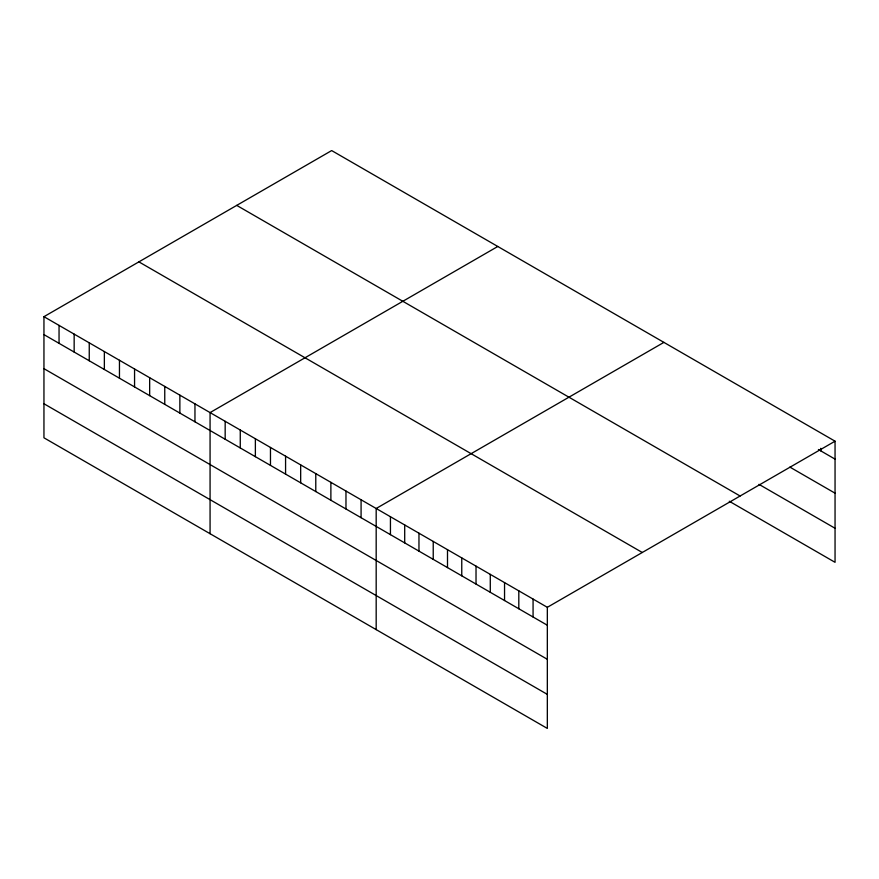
<?xml version="1.0" encoding="UTF-8"?>
<svg xmlns="http://www.w3.org/2000/svg" width="879" height="879" viewBox="0 0 879 879"><rect width="100%" height="100%" fill="white"/><g stroke="black" fill="none" stroke-linecap="round" stroke-linejoin="round"><path stroke-width="1.32" d="M43.95 316.682L547.331 607.312L547.331 728.427L43.95 437.808L43.95 316.682L331.669 150.573L835.05 441.192L835.05 562.318L729.273 501.25M497.789 246.472L210.07 412.592L210.07 533.718M663.898 342.381L376.179 508.491L376.179 629.617M547.331 607.312L835.05 441.192M818.415 449.51L835.05 459.124M789.88 467.101L835.05 493.174M758.984 484.351L835.05 528.268M236.726 205.389L740.107 496.009M138.893 261.865L642.274 552.484M43.95 334.613L547.331 625.233M43.95 368.664L547.331 659.294M43.95 403.747L547.331 694.377M820.788 448.323L820.788 450.883M533.07 599.071L533.07 617.003M518.808 590.842L518.808 608.762M504.546 582.601L504.546 600.533M490.284 574.372L490.284 592.292M476.022 566.131L476.022 584.063M461.761 557.901L461.761 575.833M447.499 549.672L447.499 567.592M433.226 541.431L433.226 559.363M418.964 533.201L418.964 551.122M404.703 524.961L404.703 542.892M390.441 516.731L390.441 534.652M361.082 499.777L361.082 517.698M345.974 491.053L345.974 508.985M330.878 482.34L330.878 500.261M315.781 473.616L315.781 491.548M300.673 464.903L300.673 482.824M285.576 456.179L285.576 474.111M270.468 447.466L270.468 465.387M255.371 438.742L255.371 456.673M240.264 430.029L240.264 447.949M225.167 421.305L225.167 439.236M194.962 403.868L194.962 421.799M179.865 395.154L179.865 413.075M164.758 386.43L164.758 404.362M149.661 377.717L149.661 395.638M134.564 368.993L134.564 386.925M119.456 360.28L119.456 378.201M104.359 351.556L104.359 369.488M89.251 342.843L89.251 360.764M74.155 334.119L74.155 352.05M59.047 325.406L59.047 343.326"/></g></svg>
